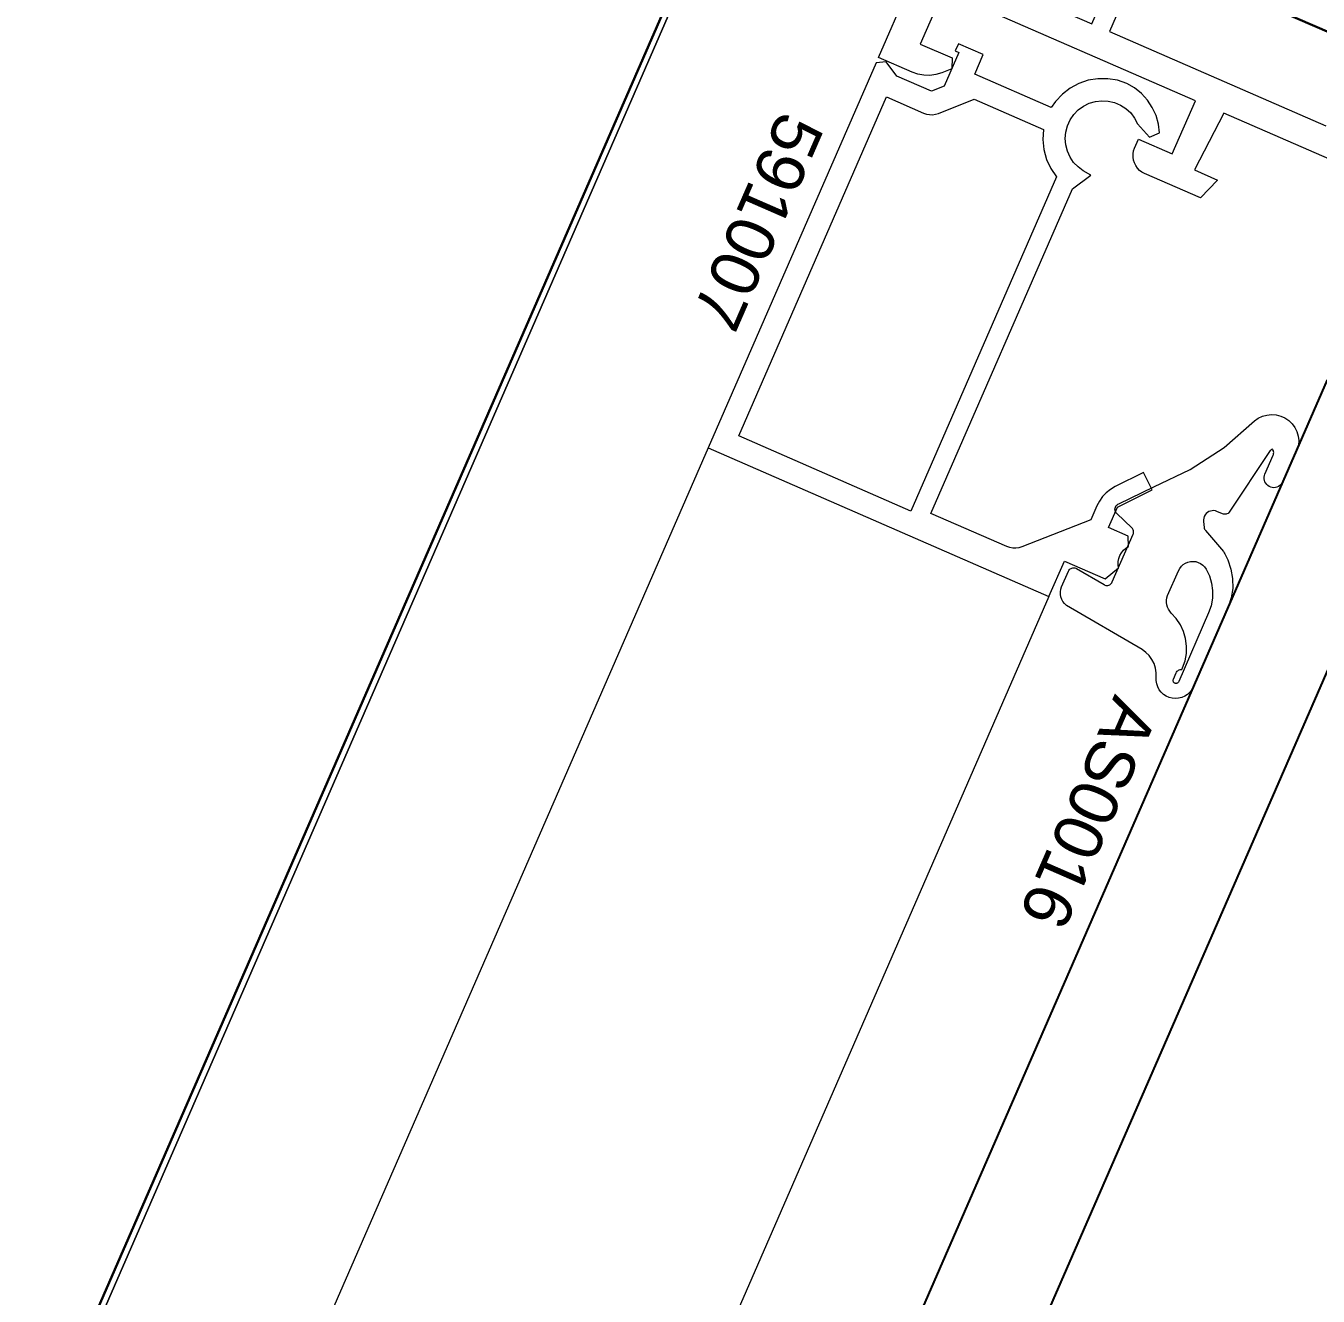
# Model space of a CAD drawing. Header units: millimetres. Extents: x -50172 to 90294, y -80883 to 956680.
# Drawn here: x 6337.5 to 6404.3, y -12982.7 to -12917.1 of the extents above; entities that cross this region are included whole.
import ezdxf

# ---------------------------------------------------------------- set-up
doc = ezdxf.new("R2010")
doc.units = ezdxf.units.MM
doc.header["$MEASUREMENT"] = 0
doc.linetypes.add('Dot & Dashed', pattern=[670.277762, 352.777767, -176.388884, 0, -141.111112])
for name, color, linetype, lineweight in [('0_Pen_No__2', 8, 'Continuous', 15), ('0_Pen_No__5', 7, 'Continuous', 25), ('0_Pen_No__7', 7, 'Continuous', 35), ('0_Pen_No__9', 7, 'Continuous', 13), ('New_A-20-M_Roof_Pen_No__93', 8, 'Continuous', 13), ('New_A-25-M_Curtain_Wall_Pen_No__90', 8, 'Continuous', 20), ('New_A-25-M_Wall_Ext_Pen_No__87', 8, 'Continuous', 20)]:
    doc.layers.add(name, color=color, linetype=linetype, lineweight=lineweight)
for name, color, linetype in [('New_A-20-M_Roof', 7, 'Continuous'), ('New_A-25-M_Curtain_Wall', 7, 'Continuous'), ('New_A-25-M_Wall_Ext', 7, 'Continuous'), ('New_ArchiCAD Windows', 7, 'Continuous')]:
    doc.layers.add(name, color=color, linetype=linetype)
doc.layers.add('New_A-25-M_Curtain_Wall_Pen_No__69', color=7, linetype='Continuous', lineweight=20, true_color=0x606060)
doc.layers.add('New_ArchiCAD Windows_Pen_No__23', color=7, linetype='Continuous', lineweight=30, true_color=0x2a2a2a)
doc.styles.add('GENERATED_STYLE_3', font='')
doc.styles.get('GENERATED_STYLE_3').set_extended_font_data('Arial')

# ---------------------------------------------------------------- blocks, each defined once
blk = doc.blocks.new('Wall_2_1', base_point=(10092.596, -4631.295))
at = {"layer": 'New_A-25-M_Wall_Ext_Pen_No__87', "linetype": 'Continuous', "flags": 128}
blk.add_lwpolyline([(10000.932, -4591.325), (2142.474, -22613.267)], dxfattribs=at)
blk = doc.blocks.new('Wall_4_1', base_point=(9982.587, -4632.604))
at = {"layer": 'New_A-25-M_Wall_Ext_Pen_No__87', "linetype": 'Continuous', "flags": 128}
blk.add_lwpolyline([(4871.77, -16353.328), (9982.587, -4632.604)], dxfattribs=at)
blk = doc.blocks.new('Triple Window 19_2')
at = {"layer": 'New_ArchiCAD Windows_Pen_No__23', "linetype": 'Continuous'}
for p, q in [((662.5, -190), (662.5, 0)), ((662.5, 0), (725, 0)), ((725, 0), (812.5, 0))]:
    blk.add_line(p, q, dxfattribs=at)
blk = doc.blocks.new('Wall_239_1', base_point=(10165.916, -4712.544))
at = {"layer": 'New_ArchiCAD Windows', "color": 251, "linetype": 'Continuous', "lineweight": 20, "true_color": 0x606060, "xscale": -1, "zscale": 1000, "rotation": 66.44041158399281}
blk.add_blockref('Triple Window 19_2', (6640.354, -12297.405), dxfattribs=at)
blk = doc.blocks.new('Morph_2_1')
at = {"layer": 'New_A-20-M_Roof_Pen_No__93', "linetype": 'Continuous', "flags": 128}
blk.add_lwpolyline([(2064.531, -22792.012), (10012.822, -4564.059)], dxfattribs=at)
blk = doc.blocks.new('Beam_8_1', base_point=(10000.932, -4591.325))
at = {"layer": 'New_A-25-M_Curtain_Wall_Pen_No__69', "linetype": 'Dot & Dashed'}
blk.add_line((10000.932, -4591.325), (2142.472, -22613.266), dxfattribs=at)
at = {"layer": 'New_A-25-M_Curtain_Wall_Pen_No__90', "linetype": 'Continuous'}
blk.add_line((10000.932, -4591.325), (2142.472, -22613.266), dxfattribs=at)

msp = doc.modelspace()

# ---------------------------------------------------------------- linework, layer by layer
at = {"layer": '0_Pen_No__2', "linetype": 'Continuous', "flags": 128}
for points in [[(6384.515, -12916.227), (6383.716, -12918.06), (6385.366, -12918.78), (6385.355, -12919.334), (6384.826, -12919.542), (6384.526, -12919.633), (6384.215, -12919.677), (6383.901, -12919.671), (6383.592, -12919.616), (6383.296, -12919.514), (6381.558, -12918.756), (6390.751, -12897.673)], [(6409.942, -12904.95), (6402.609, -12901.753), (6401.833, -12899.778), (6398.075, -12898.139), (6396.476, -12901.806), (6391.893, -12899.807), (6385.698, -12914.015), (6392.572, -12917.013), (6393.092, -12915.821), (6394.009, -12916.221), (6393.489, -12917.413), (6404.672, -12922.289)], [(6411.497, -12926.902), (6399.398, -12921.626), (6397.876, -12924.562), (6399.074, -12925.084), (6398.194, -12926.01), (6395.307, -12924.751), (6395.169, -12924.677), (6395.044, -12924.583), (6394.935, -12924.47), (6394.845, -12924.341), (6394.776, -12924.2), (6394.731, -12924.05), (6394.709, -12923.895), (6394.712, -12923.738), (6394.739, -12923.583), (6394.79, -12923.435), (6394.99, -12922.977), (6396.732, -12923.736), (6397.931, -12920.986), (6385.831, -12915.71)], [(6395.555, -12922.865), (6396.08, -12922.652), (6396.023, -12922.197), (6395.897, -12921.756), (6395.705, -12921.339), (6395.452, -12920.956), (6395.144, -12920.617), (6394.788, -12920.328), (6394.391, -12920.097), (6393.908, -12919.932), (6393.405, -12919.849), (6392.895, -12919.849), (6392.392, -12919.934), (6391.909, -12920.099), (6391.46, -12920.341), (6391.057, -12920.654), (6390.711, -12921.029), (6390.472, -12921.334), (6386.529, -12919.614), (6386.969, -12918.606), (6385.685, -12918.046), (6385.525, -12918.413), (6385.709, -12918.493), (6384.949, -12920.235), (6384.291, -12920.493), (6382.5, -12919.712), (6381.954, -12918.972), (6381.438, -12919.031), (6372.764, -12938.922), (6390.364, -12946.596), (6391.163, -12944.763), (6393.272, -12945.682), (6393.959, -12945.115), (6393.937, -12944.953), (6393.941, -12944.79), (6393.972, -12944.63), (6394.029, -12944.476), (6394.11, -12944.334), (6394.213, -12944.207), (6394.335, -12944.099), (6394.473, -12944.012), (6394.454, -12943.471), (6393.446, -12943.031), (6393.905, -12941.977), (6395.693, -12941.088), (6395.247, -12940.193), (6393.786, -12940.92), (6393.545, -12941.061), (6393.327, -12941.235), (6393.135, -12941.437), (6392.972, -12941.664), (6392.843, -12941.911), (6392.529, -12942.631), (6388.966, -12944.031), (6388.814, -12944.077), (6388.656, -12944.098), (6388.497, -12944.095), (6388.341, -12944.066), (6388.191, -12944.012), (6384.272, -12942.303)], [(6384.272, -12942.303), (6391.585, -12925.532), (6392.524, -12924.838), (6392.141, -12924.606), (6391.872, -12924.41), (6391.64, -12924.17), (6391.453, -12923.895), (6391.315, -12923.591), (6391.23, -12923.269), (6391.202, -12922.937), (6391.231, -12922.605), (6391.316, -12922.282), (6391.455, -12921.979), (6391.643, -12921.704), (6391.875, -12921.465), (6392.145, -12921.269), (6392.444, -12921.122), (6392.764, -12921.028), (6393.095, -12920.99), (6393.428, -12921.008), (6393.753, -12921.084), (6394.06, -12921.213), (6394.341, -12921.393), (6394.587, -12921.618), (6394.791, -12921.881), (6394.947, -12922.176), (6395.555, -12922.865)]]:
    msp.add_lwpolyline(points, dxfattribs=at)
msp.add_lwpolyline([(6383.235, -12942.179), (6374.344, -12938.302), (6381.978, -12920.794), (6383.887, -12921.626), (6384.036, -12921.677), (6384.19, -12921.705), (6384.347, -12921.708), (6384.503, -12921.686), (6384.653, -12921.64), (6386.505, -12920.913), (6390.087, -12922.475), (6390.053, -12922.995), (6390.106, -12923.513), (6390.245, -12924.015), (6390.466, -12924.487), (6390.763, -12924.914)], close=True, dxfattribs=at)
at = {"layer": '0_Pen_No__5', "linetype": 'Continuous'}
for p, q in [((6404.734, -12935.407), (6264.872, -13256.155)), ((6410.234, -12937.806), (6270.372, -13258.553))]:
    msp.add_line(p, q, dxfattribs=at)
at = {"layer": '0_Pen_No__9', "linetype": 'Continuous'}
for p, q in [((6372.764, -12938.922), (6239.298, -13245.003)), ((6390.364, -12946.596), (6256.897, -13252.678))]:
    msp.add_line(p, q, dxfattribs=at)
at = {"layer": '0_Pen_No__9', "linetype": 'Continuous', "flags": 128}
for points in [[(6391.269, -12947.051), (6391.17, -12946.962), (6391.087, -12946.858), (6391.023, -12946.741), (6390.978, -12946.616), (6390.956, -12946.485), (6390.955, -12946.351), (6390.976, -12946.22), (6391.019, -12946.094), (6391.37, -12945.289), (6391.394, -12945.245), (6391.425, -12945.205), (6391.463, -12945.171), (6391.506, -12945.144), (6391.552, -12945.124), (6391.602, -12945.113), (6391.652, -12945.109), (6391.702, -12945.115), (6391.751, -12945.129), (6391.797, -12945.151), (6393.211, -12945.981), (6393.257, -12946.003), (6393.306, -12946.017), (6393.356, -12946.022), (6393.407, -12946.019), (6393.456, -12946.008), (6393.503, -12945.988), (6393.545, -12945.961), (6393.583, -12945.927), (6393.614, -12945.887), (6393.638, -12945.842), (6394.713, -12943.376), (6394.728, -12943.333), (6394.737, -12943.288), (6394.738, -12943.242), (6394.732, -12943.197), (6394.72, -12943.153), (6394.701, -12943.111), (6394.676, -12943.073), (6394.645, -12943.039), (6393.87, -12942.302), (6393.837, -12942.264), (6393.81, -12942.222), (6393.791, -12942.176), (6393.78, -12942.127), (6393.777, -12942.077), (6393.782, -12942.027), (6393.796, -12941.979), (6393.817, -12941.934), (6393.846, -12941.892), (6393.881, -12941.857), (6393.922, -12941.827), (6393.967, -12941.805), (6395.782, -12940.926), (6397.668, -12940.037), (6399.413, -12938.895), (6400.982, -12937.522), (6401.179, -12937.385), (6401.395, -12937.283), (6401.626, -12937.22), (6401.864, -12937.197), (6402.103, -12937.216), (6402.335, -12937.274), (6402.553, -12937.372), (6402.752, -12937.505), (6402.925, -12937.671), (6403.067, -12937.863), (6403.174, -12938.077), (6403.244, -12938.306), (6403.273, -12938.543), (6403.261, -12938.782), (6402.438, -12940.672), (6402.399, -12940.745), (6402.348, -12940.811), (6402.288, -12940.867), (6402.219, -12940.912), (6402.143, -12940.945), (6402.063, -12940.966), (6401.981, -12940.973), (6401.899, -12940.966), (6401.819, -12940.946), (6401.743, -12940.913), (6401.674, -12940.868), (6401.613, -12940.813), (6401.562, -12940.747), (6401.522, -12940.675), (6401.495, -12940.597), (6401.481, -12940.516), (6401.481, -12940.433), (6401.495, -12940.351), (6401.521, -12940.273), (6401.945, -12939.3), (6401.962, -12939.255), (6401.972, -12939.208), (6401.974, -12939.16), (6401.969, -12939.113), (6401.956, -12939.066), (6401.936, -12939.023), (6401.91, -12938.983), (6401.867, -12939.003), (6401.829, -12939.029), (6401.795, -12939.061), (6401.766, -12939.097), (6399.676, -12942.235), (6399.625, -12942.3), (6399.559, -12942.327), (6399.514, -12942.341), (6399.467, -12942.347), (6399.419, -12942.347), (6399.373, -12942.338), (6399.328, -12942.323), (6399.045, -12942.2), (6398.962, -12942.172), (6398.876, -12942.159), (6398.789, -12942.161), (6398.703, -12942.178), (6398.622, -12942.21), (6398.548, -12942.256), (6398.483, -12942.313), (6398.428, -12942.381), (6398.387, -12942.458), (6398.359, -12942.541), (6398.346, -12942.627), (6398.348, -12942.714), (6398.383, -12943.025), (6398.391, -12943.068), (6398.406, -12943.11), (6398.426, -12943.149), (6398.453, -12943.185), (6399.381, -12944.274), (6399.422, -12944.33), (6399.455, -12944.391), (6399.597, -12944.704), (6399.766, -12945.177), (6399.853, -12945.671), (6399.857, -12946.173), (6399.777, -12946.669), (6399.616, -12947.144), (6397.819, -12951.265), (6397.74, -12951.411), (6397.639, -12951.542), (6397.516, -12951.655), (6397.378, -12951.745), (6397.226, -12951.812), (6397.065, -12951.852), (6396.899, -12951.865), (6396.734, -12951.851), (6396.573, -12951.81), (6396.422, -12951.742), (6396.283, -12951.651), (6396.162, -12951.538), (6396.061, -12951.406), (6395.983, -12951.259), (6395.931, -12951.102), (6395.905, -12950.938), (6395.907, -12950.772), (6395.91, -12950.53), (6395.874, -12950.29), (6395.799, -12950.059), (6395.688, -12949.843), (6395.544, -12949.647), (6395.371, -12949.478), (6395.172, -12949.338)], [(6397.056, -12945.26), (6397.12, -12945.141), (6397.204, -12945.034), (6397.304, -12944.943), (6397.418, -12944.871), (6397.543, -12944.818), (6397.674, -12944.788), (6397.809, -12944.78), (6397.944, -12944.794), (6398.074, -12944.832), (6398.196, -12944.89), (6398.306, -12944.968), (6398.401, -12945.064), (6398.48, -12945.175), (6398.651, -12945.527), (6398.765, -12945.902), (6398.819, -12946.291), (6398.811, -12946.683), (6398.743, -12947.069), (6398.615, -12947.439), (6397.066, -12950.991), (6397.054, -12951.013), (6397.039, -12951.033), (6397.021, -12951.05), (6397, -12951.063), (6396.977, -12951.073), (6396.953, -12951.079), (6396.929, -12951.081), (6396.904, -12951.079), (6396.88, -12951.073), (6396.857, -12951.063), (6396.836, -12951.05), (6396.818, -12951.033), (6396.803, -12951.014), (6396.791, -12950.992), (6396.783, -12950.969), (6396.779, -12950.944), (6396.779, -12950.919), (6396.783, -12950.895), (6396.791, -12950.871), (6396.937, -12950.535), (6396.959, -12950.494), (6396.987, -12950.457), (6397.02, -12950.425), (6397.057, -12950.398), (6397.098, -12950.377), (6397.142, -12950.363), (6397.188, -12950.356), (6397.234, -12950.356), (6397.271, -12950.276), (6397.397, -12949.912), (6397.466, -12949.534), (6397.476, -12949.15), (6397.427, -12948.768), (6397.32, -12948.399), (6397.158, -12948.05), (6396.945, -12947.731), (6396.684, -12947.448), (6396.601, -12947.357), (6396.533, -12947.255), (6396.481, -12947.143), (6396.447, -12947.025), (6396.431, -12946.903), (6396.434, -12946.78), (6396.456, -12946.659), (6396.496, -12946.543)]]:
    msp.add_lwpolyline(points, close=True, dxfattribs=at)

# ---------------------------------------------------------------- block references
at = {"layer": 'New_A-20-M_Roof', "linetype": 'Continuous', "lineweight": 0}
msp.add_blockref('Morph_2_1', (0, 0), dxfattribs=at)
at = {"layer": 'New_A-25-M_Curtain_Wall', "color": 8, "lineweight": 20}
msp.add_blockref('Beam_8_1', (10000.932, -4591.325), dxfattribs=at)
at = {"layer": 'New_A-25-M_Wall_Ext', "color": 250, "lineweight": 50, "true_color": 0x2a2a2a}
for name, p in [('Wall_4_1', (9982.587, -4632.604)), ('Wall_239_1', (10165.916, -4712.544)), ('Wall_2_1', (10092.596, -4631.295))]:
    msp.add_blockref(name, p, dxfattribs=at)

# ---------------------------------------------------------------- texts
at = {"layer": '0_Pen_No__7', "linetype": 'Continuous', "char_height": 2.5, "attachment_point": 7, "rotation": 246.44041, "style": 'GENERATED_STYLE_3'}
for s, insert in [('\\A1;{\\fArial|b0|i0|c0|p34;591007}', (6376.467, -12921.393)), ('\\A1;{\\fArial|b0|i0|c0|p34;AS0016}', (6393.741, -12951.581))]:
    msp.add_mtext(s, dxfattribs=dict(at, insert=insert))

doc.saveas('drawing.dxf')
